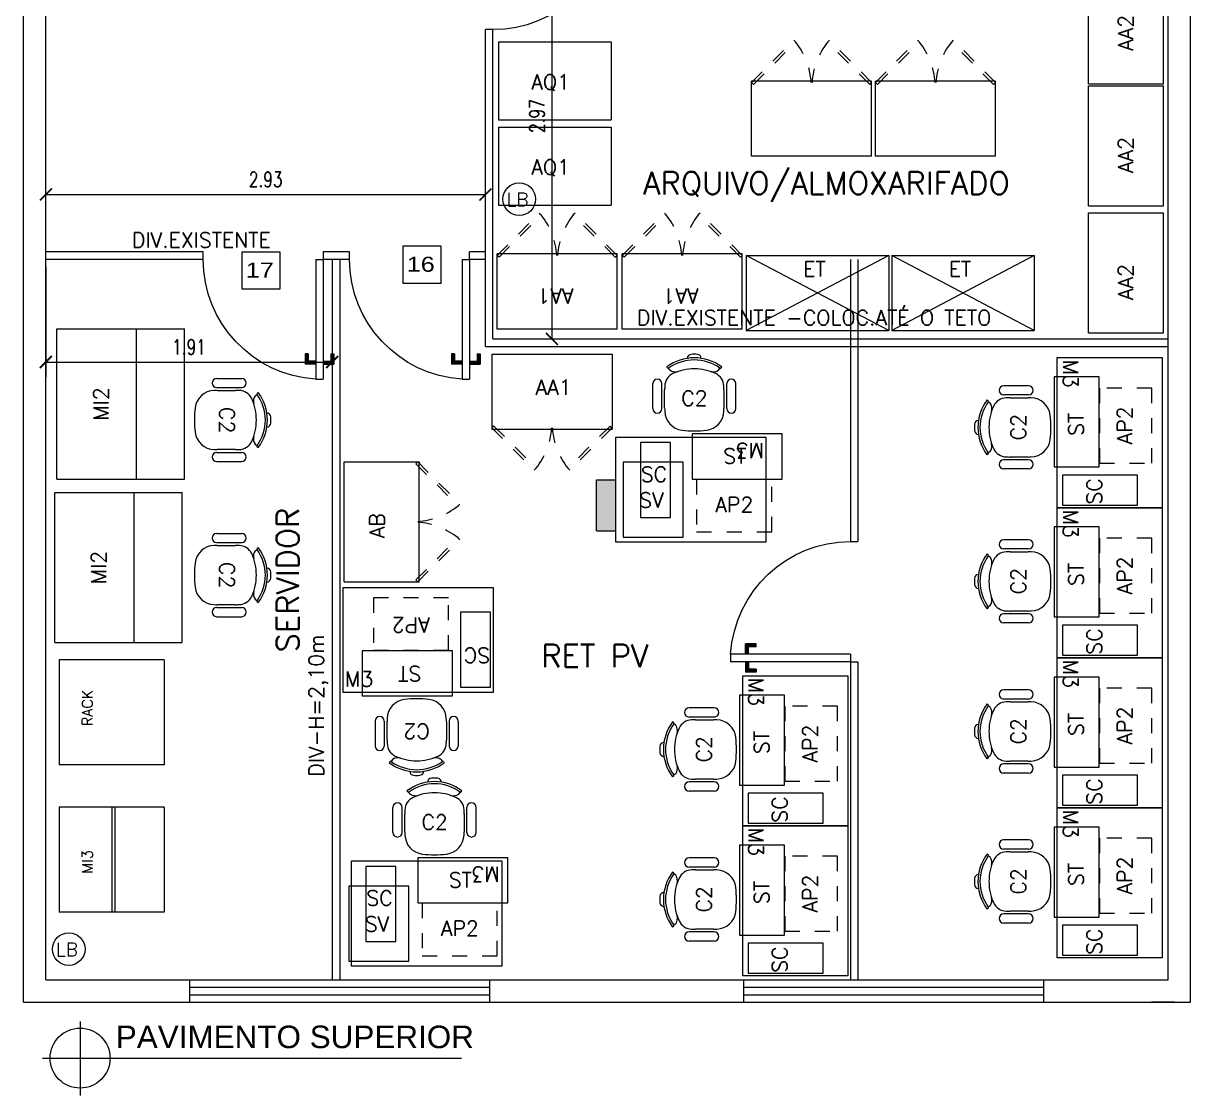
# Model space of a CAD drawing. Extents: x -36.1 to 57, y 1.4 to 46.9.
# Drawn here: x -21.98 to -14.2, y 1.44 to 8.59 of the extents above; entities that cross this region are included whole.
import ezdxf

# ---------------------------------------------------------------- set-up
doc = ezdxf.new("R2010")
doc.units = 0
doc.header["$LTSCALE"] = 0.02
doc.header["$PDMODE"] = 2
doc.linetypes.add('HIDDEN', pattern=[0.375, 0.25, -0.125])
doc.linetypes.add('HIDDEN2', pattern=[0.1875, 0.125, -0.0625])
doc.layers.get('0').update_dxf_attribs({"linetype": 'CONTINUOUS'})
doc.layers.get('DEFPOINTS').update_dxf_attribs({"linetype": 'CONTINUOUS'})
for name, color, linetype in [('ACESSORIOS', 6, 'CONTINUOUS'), ('BLOCOS', 1, 'CONTINUOUS'), ('CADEIRAS', 6, 'CONTINUOUS'), ('CODIGO', 6, 'CONTINUOUS'), ('COTAS', 6, 'CONTINUOUS'), ('DIVISORIA', 5, 'CONTINUOUS'), ('ESQUADRIA', 1, 'CONTINUOUS'), ('ESQUADRIAS-F', 6, 'CONTINUOUS'), ('ESQUADRIAS-G', 1, 'CONTINUOUS'), ('MESAS', 1, 'CONTINUOUS'), ('PAREDE-SOL', 251, 'CONTINUOUS'), ('PAREDES', 7, 'CONTINUOUS'), ('PISO', 6, 'CONTINUOUS'), ('TEXTO', 7, 'CONTINUOUS'), ('TEXTO-F', 6, 'CONTINUOUS')]:
    doc.layers.add(name, color=color, linetype=linetype)
doc.styles.add('COTAS', font='romans.shx', dxfattribs={"width": 0.75})
doc.styles.add('NUMERO', font='arial.ttf', dxfattribs={"width": 1.2, "height": 0.4})
doc.styles.add('PAVIM', font='swiss.ttf')
doc.styles.add('ROMANS', font='simplex.shx')
doc.dimstyles.new('COTAS', dxfattribs={"dimtxt": 0.1, "dimasz": 0.08, "dimexe": 0.1, "dimexo": 0.05, "dimgap": 0.05, "dimtad": 1, "dimzin": 0, "dimdsep": 46, "dimtxsty": 'COTAS', "dimblk1": 'ARCHTICK', "dimblk2": 'ARCHTICK', "dimsah": 1, "dimcen": 2.5, "dimclrt": 1, "dimadec": 0, "dimazin": 0, "dimtfac": 1, "dimtdec": 4, "dimtmove": 2, "dimatfit": 3, "dimldrblk": 'ARCHTICK', "dimfxl": 1, "dimtvp": 1, "dimtolj": 1, "dimtzin": 0, "dimarcsym": 0})

# ---------------------------------------------------------------- blocks, each defined once
blk = doc.blocks.new('MI2')
at = {"layer": 'MESAS'}
for p, q in [((0, 0), (0, -0.85)), ((0, 0), (1, 0)), ((1, 0), (1, -0.85)), ((0, -0.53), (1, -0.53)), ((0, -0.85), (1, -0.85))]:
    blk.add_line(p, q, dxfattribs=at)
at = {"layer": 'CODIGO', "style": 'ROMANS'}
blk.add_text('MI2', height=0.1, dxfattribs=at).set_placement((0.3876, -0.3434, -0.64))
blk = doc.blocks.new('MI3')
at = {"layer": 'MESAS'}
for p, q in [((0.7, 0), (0, 0)), ((0, -0.7), (0, 0)), ((0.7, -0.7), (0.7, 0)), ((0.7, -0.35), (0, -0.35)), ((0.7, -0.37), (0, -0.37)), ((0.7, -0.7), (0, -0.7))]:
    blk.add_line(p, q, dxfattribs=at)
at = {"layer": 'CODIGO', "style": 'ROMANS'}
blk.add_text('MI3', height=0.07, dxfattribs=at).set_placement((0.2581, -0.2223, -0.64))
blk = doc.blocks.new('_ARCHTICK')
at = {"color": 0, "linetype": 'ByBlock', "const_width": 0.15}
blk.add_lwpolyline([(-0.5, -0.5), (0.5, 0.5)], dxfattribs=at)
blk = doc.blocks.new('*D165')
at = {"color": 0, "linetype": 'ByBlock'}
for p, q in [((-18.2135, 40.7273), (-18.5604, 40.7273)), ((-18.4604, 40.7273), (-18.4604, 37.7573)), ((-18.8035, 37.7573), (-18.3604, 37.7573))]:
    blk.add_line(p, q, dxfattribs=at)
at = {"layer": 'DEFPOINTS', "color": 0, "linetype": 'ByBlock'}
for p in [(-18.1635, 40.7273), (-18.8535, 37.7573), (-18.4604, 37.7573)]:
    blk.add_point(p, dxfattribs=at)
at = {"color": 0, "linetype": 'ByBlock', "xscale": 0.08, "yscale": 0.08, "zscale": 0.08}
for p, rotation in [((-18.4604, 40.7273), 90), ((-18.4604, 37.7573), 270)]:
    blk.add_blockref('_ARCHTICK', p, dxfattribs=dict(at, rotation=rotation))
at = {"color": 1, "linetype": 'ByBlock', "insert": (-18.5604, 39.2423), "char_height": 0.1, "attachment_point": 5, "rotation": 90, "style": 'COTAS'}
blk.add_mtext('\\A1;2.97', dxfattribs=at)
blk = doc.blocks.new('*D166')
at = {"color": 0, "linetype": 'ByBlock'}
for p, q in [((-21.8335, 38.3873), (-21.8335, 38.8198)), ((-18.9035, 38.3873), (-18.9035, 38.8198)), ((-21.8335, 38.7198), (-18.9035, 38.7198))]:
    blk.add_line(p, q, dxfattribs=at)
at = {"layer": 'DEFPOINTS', "color": 0, "linetype": 'ByBlock'}
for p in [(-18.9035, 38.7198), (-21.8335, 38.3373), (-18.9035, 38.3373)]:
    blk.add_point(p, dxfattribs=at)
at = {"color": 0, "linetype": 'ByBlock', "xscale": 0.08, "yscale": 0.08, "zscale": 0.08, "rotation": 180}
blk.add_blockref('_ARCHTICK', (-21.8335, 38.7198), dxfattribs=at)
at = {"color": 0, "linetype": 'ByBlock', "xscale": 0.08, "yscale": 0.08, "zscale": 0.08}
blk.add_blockref('_ARCHTICK', (-18.9035, 38.7198), dxfattribs=at)
at = {"color": 1, "linetype": 'ByBlock', "insert": (-20.3685, 38.8198), "char_height": 0.1, "attachment_point": 5, "style": 'COTAS'}
blk.add_mtext('\\A1;2.93', dxfattribs=at)
blk = doc.blocks.new('C2')
at = {"layer": 'CADEIRAS'}
for p, q in [((-0.1982, -0.0915), (-0.2039, -0.084)), ((-0.1822, -0.1051), (-0.1916, -0.0924)), ((0.141, -0.1051), (0.1505, -0.0924)), ((0.1571, -0.0915), (0.1627, -0.084)), ((-0.2978, -0.3612), (-0.2978, -0.1947)), ((-0.2367, -0.3612), (-0.2367, -0.1947)), ((0.1956, -0.3612), (0.1956, -0.1947)), ((0.2567, -0.3612), (0.2567, -0.1947)), ((-0.218, -0.3574), (-0.218, -0.237)), ((0.1768, -0.237), (0.1768, -0.3574))]:
    blk.add_line(p, q, dxfattribs=at)
for centre, radius, start, end in [((-0.0206, -0.3284), 0.329, 86.41668, 93.58332), ((-0.0206, -0.3284), 0.3055, 53.1301, 126.8699), ((-0.0206, -0.3284), 0.2914, 54.0396, 125.9604), ((-0.0394, -0.0281), 0.0282, 93.58332, 176.62809), ((-0.0018, -0.0281), 0.0282, 3.37191, 86.41668), ((-0.1236, -0.2134), 0.094, 114.93883, 178.30739), ((-0.1944, -0.0887), 0.0047, 216.8699, 305.9604), ((-0.1458, -0.0545), 0.0623, 234.34051, 285.73963), ((-0.0206, -0.435), 0.3384, 90, 114.93883), ((-0.0206, -0.435), 0.3384, 65.06117, 90), ((0.1047, -0.0545), 0.0623, 254.26037, 305.65949), ((0.0825, -0.2134), 0.094, 1.69261, 65.06117), ((0.1533, -0.0887), 0.0047, 234.0396, 323.1301), ((-0.2672, -0.1947), 0.0306, 0, 180), ((0.675, -0.237), 0.893, 178.30739, 180), ((-0.7162, -0.237), 0.893, 0, 1.69261), ((0.2261, -0.1947), 0.0306, 0, 180), ((-0.2672, -0.3612), 0.0306, 180, 0), ((0.487, -0.3574), 0.705, 180, 181.72928), ((-0.0861, -0.3747), 0.1316, 181.72928, 263.15503), ((0.045, -0.3747), 0.1316, 276.84497, 358.27072), ((-0.5282, -0.3574), 0.705, 358.27072, 360), ((0.2261, -0.3612), 0.0306, 180, 0), ((-0.0206, 0.1713), 0.6815, 263.15503, 270), ((-0.0206, 0.1713), 0.6815, 270, 276.84497)]:
    blk.add_arc(centre, radius, start, end, dxfattribs=at)
at = {"layer": 'CODIGO', "style": 'ROMANS'}
blk.add_text('C2', height=0.1, dxfattribs=at).set_placement((-0.1076, -0.3426))
blk = doc.blocks.new('A$C05567B69')
at = {"layer": 'ESQUADRIAS-F'}
blk.add_arc((0.8, 0), 0.8, 93.58332, 180, dxfattribs=at)
at = {"layer": 'ESQUADRIAS-G'}
for p, q in [((0.75, 0), (0.75, 0.7984)), ((0.75, 0.7984), (0.8, 0.7984)), ((0.8, 0), (0.8, 0.7984)), ((0.68, 0.6284), (0.68, 0.6984)), ((0.75, 0.6984), (0.68, 0.6984)), ((0.7, 0.6284), (0.68, 0.6284)), ((0.7, 0.6284), (0.7, 0.6784)), ((0.75, 0.6784), (0.7, 0.6784)), ((0.8, 0.6984), (0.87, 0.6984)), ((0.8, 0.6784), (0.85, 0.6784)), ((0.85, 0.6284), (0.85, 0.6784)), ((0.85, 0.6284), (0.87, 0.6284)), ((0.87, 0.6284), (0.87, 0.6984)), ((0.75, 0), (0.8, 0))]:
    blk.add_line(p, q, dxfattribs=at)
for points in [[(0.68, 0.6984), (0.75, 0.6984), (0.7, 0.6784), (0.75, 0.6784)], [(0.68, 0.6284), (0.68, 0.6984), (0.7, 0.6284), (0.7, 0.6784)], [(0.8, 0.6984), (0.87, 0.6984), (0.8, 0.6784), (0.85, 0.6784)], [(0.85, 0.6284), (0.85, 0.6784), (0.87, 0.6284), (0.87, 0.6984)]]:
    blk.add_solid(points, dxfattribs=at)
blk = doc.blocks.new('*D164')
at = {"color": 0, "linetype": 'ByBlock'}
for p, q in [((-21.8335, 38.2373), (-21.8335, 37.5034)), ((-19.9252, 38.2373), (-19.9252, 37.5034)), ((-21.8335, 37.6034), (-19.9252, 37.6034))]:
    blk.add_line(p, q, dxfattribs=at)
at = {"layer": 'DEFPOINTS', "color": 0, "linetype": 'ByBlock'}
for p in [(-21.8335, 38.2873), (-19.9252, 38.2873), (-19.9252, 37.6034)]:
    blk.add_point(p, dxfattribs=at)
at = {"color": 0, "linetype": 'ByBlock', "xscale": 0.08, "yscale": 0.08, "zscale": 0.08, "rotation": 180}
blk.add_blockref('_ARCHTICK', (-21.8335, 37.6034), dxfattribs=at)
at = {"color": 0, "linetype": 'ByBlock', "xscale": 0.08, "yscale": 0.08, "zscale": 0.08}
blk.add_blockref('_ARCHTICK', (-19.9252, 37.6034), dxfattribs=at)
at = {"color": 1, "linetype": 'ByBlock', "insert": (-20.8793, 37.7034), "char_height": 0.1, "attachment_point": 5, "style": 'COTAS'}
blk.add_mtext('\\A1;1.91', dxfattribs=at)
blk = doc.blocks.new('LB')
at = {"layer": 'ACESSORIOS'}
blk.add_circle((0, 0), 0.1086, dxfattribs=at)
at = {"layer": 'CODIGO', "style": 'ROMANS'}
blk.add_text('LB', height=0.09, dxfattribs=at).set_placement((-0.0855, -0.047))
blk = doc.blocks.new('ET')
at = {"layer": 'MESAS'}
for p, q in [((0, 0), (0, -0.5)), ((0.95, 0), (0, -0.5)), ((0.95, -0.5), (0, 0)), ((0, 0), (0.95, 0)), ((0.95, 0), (0.95, -0.5)), ((0, -0.5), (0.95, -0.5))]:
    blk.add_line(p, q, dxfattribs=at)
at = {"layer": 'CODIGO', "style": 'ROMANS'}
blk.add_text('ET', height=0.1, dxfattribs=at).set_placement((0.3804, -0.1413))
blk = doc.blocks.new('AB')
at = {"layer": 'CODIGO', "linetype": 'HIDDEN2'}
for p, q in [((0, -0.491), (0.281, -0.7729)), ((0.0127, -0.4782), (0.2937, -0.7602)), ((0.7873, -0.4782), (0.5063, -0.7602)), ((0.8, -0.491), (0.519, -0.7729)), ((0.281, -0.7729), (0.2937, -0.7602)), ((0.519, -0.7729), (0.5063, -0.7602))]:
    blk.add_line(p, q, dxfattribs=at)
for centre, start, end in [((-0.0946, -0.4559), 321.91991, 355.92269), ((0.8946, -0.4559), 184.07731, 218.08009)]:
    blk.add_arc(centre, 0.4933, start, end, dxfattribs=at)
at = {"layer": 'MESAS'}
for p, q in [((0, 0), (0.8, 0)), ((0, 0), (0, -0.5)), ((0.8, 0), (0.8, -0.5)), ((0, -0.5), (0.013, -0.5)), ((0.013, -0.5), (0.782, -0.5)), ((0.782, -0.5), (0.8, -0.5)), ((0.8, -0.5), (0.787, -0.5))]:
    blk.add_line(p, q, dxfattribs=at)
at = {"layer": 'MESAS', "linetype": 'HIDDEN2'}
for p, q in [((0.0127, -0.4782), (0, -0.491)), ((0.7873, -0.4782), (0.8, -0.491))]:
    blk.add_line(p, q, dxfattribs=at)
at = {"layer": 'CODIGO', "style": 'ROMANS'}
blk.add_text('AB', height=0.1, dxfattribs=at).set_placement((0.291, -0.2702))
blk = doc.blocks.new('SV')
at = {"layer": 'ACESSORIOS'}
blk.add_lwpolyline([(0, 0), (0, -0.5), (0.4, -0.5), (0.4, 0)], close=True, dxfattribs=at)
at = {"layer": 'CODIGO', "style": 'ROMANS'}
blk.add_text('SV', height=0.1, dxfattribs=at).set_placement((0.107, -0.3031))
blk = doc.blocks.new('SC')
at = {"layer": 'ACESSORIOS'}
blk.add_lwpolyline([(0, 0), (0, -0.5), (0.2, -0.5), (0.2, 0)], close=True, dxfattribs=at)
at = {"layer": 'CODIGO', "style": 'ROMANS'}
blk.add_text('SC', height=0.1, dxfattribs=at).set_placement((0.0035, -0.2615))
blk = doc.blocks.new('M3')
at = {"layer": 'MESAS'}
blk.add_lwpolyline([(0, 0), (0, 0.7), (1, 0.7), (1, 0)], close=True, dxfattribs=at)
at = {"layer": 'CODIGO', "style": 'ROMANS'}
blk.add_text('M3', height=0.1, dxfattribs=at).set_placement((0.0126, 0.0393))
blk = doc.blocks.new('AP2')
at = {"layer": 'ACESSORIOS', "linetype": 'HIDDEN'}
blk.add_lwpolyline([(0, 0), (0, -0.35), (0.5, -0.35), (0.5, 0)], close=True, dxfattribs=at)
at = {"layer": 'CODIGO', "style": 'ROMANS'}
blk.add_text('AP2', height=0.1, dxfattribs=at).set_placement((0.1246, -0.2173))
blk = doc.blocks.new('ST')
at = {"layer": 'ACESSORIOS'}
blk.add_lwpolyline([(0, 0), (0, -0.3), (0.6, -0.3), (0.6, 0)], close=True, dxfattribs=at)
at = {"layer": 'CODIGO', "style": 'ROMANS'}
blk.add_text('ST', height=0.1, dxfattribs=at).set_placement((0.2067, -0.1973))
blk = doc.blocks.new('AA1')
at = {"layer": 'CODIGO', "linetype": 'HIDDEN2'}
for p, q in [((0, -0.491), (0.281, -0.7729)), ((0.0127, -0.4782), (0.2937, -0.7602)), ((0.7873, -0.4782), (0.5063, -0.7602)), ((0.8, -0.491), (0.519, -0.7729)), ((0.281, -0.7729), (0.2937, -0.7602)), ((0.519, -0.7729), (0.5063, -0.7602))]:
    blk.add_line(p, q, dxfattribs=at)
for centre, start, end in [((-0.0946, -0.4559), 321.91991, 355.92269), ((0.8946, -0.4559), 184.07731, 218.08009)]:
    blk.add_arc(centre, 0.4933, start, end, dxfattribs=at)
at = {"layer": 'MESAS'}
for p, q in [((0, 0), (0, -0.5)), ((0, 0), (0.8, 0)), ((0.8, 0), (0.8, -0.5)), ((0, -0.5), (0.013, -0.5)), ((0.013, -0.5), (0.782, -0.5)), ((0.782, -0.5), (0.8, -0.5)), ((0.8, -0.5), (0.787, -0.5))]:
    blk.add_line(p, q, dxfattribs=at)
at = {"layer": 'MESAS', "linetype": 'HIDDEN2'}
for p, q in [((0.0127, -0.4782), (0, -0.491)), ((0.7873, -0.4782), (0.8, -0.491))]:
    blk.add_line(p, q, dxfattribs=at)
at = {"layer": 'CODIGO', "style": 'ROMANS'}
blk.add_text('AA1', height=0.1, dxfattribs=at).set_placement((0.291, -0.2702))
blk = doc.blocks.new('AQ1')
at = {"layer": 'MESAS'}
for p, q in [((0, 0), (0, -0.52)), ((0, 0), (0.75, 0)), ((0.75, 0), (0.75, -0.52)), ((0, -0.52), (0.75, -0.52))]:
    blk.add_line(p, q, dxfattribs=at)
at = {"layer": 'CODIGO', "style": 'ROMANS'}
blk.add_text('AQ1', height=0.1, dxfattribs=at).set_placement((0.2189, -0.3171))
blk = doc.blocks.new('AA2')
at = {"layer": 'MESAS'}
for p, q in [((0, 0), (0.8, 0)), ((0, 0), (0, -0.5)), ((0.8, 0), (0.8, -0.5)), ((0, -0.5), (0.8, -0.5))]:
    blk.add_line(p, q, dxfattribs=at)
at = {"layer": 'CODIGO', "style": 'ROMANS'}
blk.add_text('AA2', height=0.1, dxfattribs=at).set_placement((0.2189, -0.2971))

msp = doc.modelspace()

# ---------------------------------------------------------------- hatches: boundary and pattern name
at = {"layer": 'PAREDE-SOL'}
msp.add_hatch(color=256, dxfattribs=at).paths.add_polyline_path([(-18.1639, 5.2078), (-18.0339, 5.2078), (-18.0339, 5.5478), (-18.1639, 5.5478)])

# ---------------------------------------------------------------- linework, layer by layer
at = {"layer": 'CODIGO', "linetype": 'HIDDEN2'}
for p, q in [((-17.1296, 8.1956), (-16.8485, 8.4775)), ((-17.1169, 8.1828), (-16.8358, 8.4647)), ((-16.8485, 8.4775), (-16.8358, 8.4647)), ((-16.6106, 8.4775), (-16.6233, 8.4647)), ((-16.3423, 8.1828), (-16.6233, 8.4647)), ((-16.3296, 8.1956), (-16.6106, 8.4775)), ((-16.3044, 8.1956), (-16.0234, 8.4775)), ((-16.2917, 8.1828), (-16.0107, 8.4647)), ((-16.0234, 8.4775), (-16.0107, 8.4647)), ((-15.7855, 8.4775), (-15.7982, 8.4647)), ((-15.5172, 8.1828), (-15.7982, 8.4647)), ((-15.5044, 8.1956), (-15.7855, 8.4775))]:
    msp.add_line(p, q, dxfattribs=at)
for centre, start, end in [((-17.2242, 8.1605), 4.07731, 38.08009), ((-16.235, 8.1605), 141.91991, 175.92269), ((-16.399, 8.1605), 4.07731, 38.08009), ((-15.4099, 8.1605), 141.91991, 175.92269)]:
    msp.add_arc(centre, 0.4933, start, end, dxfattribs=at)
at = {"layer": 'DIVISORIA'}
for p, q in [((-18.8535, 8.5479), (-18.9036, 8.5479)), ((-18.9035, 6.4369), (-18.9035, 8.5479)), ((-18.8535, 6.4869), (-18.8535, 8.5479)), ((-20.7849, 7.0669), (-21.8335, 7.0669)), ((-20.7849, 7.0169), (-21.8335, 7.0169)), ((-20.7849, 7.0169), (-20.7849, 7.0671)), ((-19.8094, 7.0669), (-19.9849, 7.0669)), ((-19.9849, 7.0669), (-19.9849, 7.0169)), ((-19.8094, 7.0169), (-19.9849, 7.0169)), ((-19.9252, 7.0169), (-19.9252, 2.2169)), ((-19.8752, 7.0169), (-19.8752, 2.2169)), ((-19.8094, 7.0169), (-19.8094, 7.0669)), ((-18.9035, 7.0669), (-19.0094, 7.0669)), ((-19.0094, 7.0169), (-19.0094, 7.0669)), ((-18.9035, 7.0169), (-19.0094, 7.0169)), ((-16.4709, 7.0169), (-16.4709, 5.1363)), ((-16.4209, 7.0169), (-16.4209, 5.1363)), ((-18.8535, 6.4869), (-14.3535, 6.4869)), ((-18.9035, 6.4369), (-14.3535, 6.4369)), ((-16.4709, 5.1363), (-16.4209, 5.1363)), ((-16.4709, 4.3363), (-16.4709, 2.2169)), ((-16.4709, 4.3363), (-16.4209, 4.3363)), ((-16.4209, 4.3363), (-16.4209, 2.2169))]:
    msp.add_line(p, q, dxfattribs=at)
at = {"layer": 'ESQUADRIA'}
for p, q in [((-20.8735, 2.2169), (-18.8735, 2.2169)), ((-17.1835, 2.2169), (-15.1835, 2.2169)), ((-20.8735, 2.1669), (-18.8735, 2.1669)), ((-20.8735, 2.1169), (-18.8735, 2.1169)), ((-17.1835, 2.1669), (-15.1835, 2.1669)), ((-17.1835, 2.1169), (-15.1835, 2.1169)), ((-20.8735, 2.0669), (-18.8735, 2.0669)), ((-17.1835, 2.0669), (-15.1835, 2.0669))]:
    msp.add_line(p, q, dxfattribs=at)
at = {"layer": 'MESAS'}
for p, q in [((-17.1116, 8.2046), (-17.1296, 8.2046)), ((-17.1296, 8.2046), (-17.1166, 8.2046)), ((-17.1296, 7.7046), (-17.1296, 8.2046)), ((-16.3426, 8.2046), (-17.1116, 8.2046)), ((-16.3296, 8.2046), (-16.3426, 8.2046)), ((-16.3296, 7.7046), (-16.3296, 8.2046)), ((-16.2864, 8.2046), (-16.3044, 8.2046)), ((-16.3044, 8.2046), (-16.2914, 8.2046)), ((-16.3044, 7.7046), (-16.3044, 8.2046)), ((-15.5174, 8.2046), (-16.2864, 8.2046)), ((-15.5044, 8.2046), (-15.5174, 8.2046)), ((-15.5044, 7.7046), (-15.5044, 8.2046)), ((-16.3296, 7.7046), (-17.1296, 7.7046)), ((-15.5044, 7.7046), (-16.3044, 7.7046)), ((-21.0447, 4.3488), (-21.7447, 4.3488)), ((-21.7447, 4.3488), (-21.7447, 3.6488)), ((-21.0447, 4.3488), (-21.0447, 3.6488)), ((-21.0447, 3.6488), (-21.7447, 3.6488))]:
    msp.add_line(p, q, dxfattribs=at)
at = {"layer": 'MESAS', "linetype": 'HIDDEN2'}
for p, q in [((-17.1169, 8.1828), (-17.1296, 8.1956)), ((-16.3423, 8.1828), (-16.3296, 8.1956)), ((-16.2917, 8.1828), (-16.3044, 8.1956)), ((-15.5172, 8.1828), (-15.5044, 8.1956))]:
    msp.add_line(p, q, dxfattribs=at)
at = {"layer": 'PAREDES'}
for p, q in [((-21.9835, 2.0669), (-21.9835, 14.6269)), ((-14.2035, 2.0669), (-14.2035, 14.6269)), ((-14.3535, 2.2169), (-14.3535, 11.5769)), ((-21.8335, 2.2169), (-21.8335, 11.2573)), ((-18.1639, 5.2078), (-18.1639, 5.5478)), ((-18.1639, 5.5478), (-18.0339, 5.5478)), ((-18.0339, 5.2078), (-18.0339, 5.5478)), ((-18.1639, 5.2078), (-18.0339, 5.2078)), ((-21.8335, 2.2169), (-20.8735, 2.2169)), ((-20.8735, 2.0669), (-20.8735, 2.2169)), ((-18.8736, 2.2169), (-17.1835, 2.2169)), ((-18.8736, 2.0669), (-18.8736, 2.2169)), ((-17.1835, 2.2169), (-17.1835, 2.0669)), ((-15.1835, 2.2169), (-14.3535, 2.2169)), ((-15.1835, 2.2169), (-15.1835, 2.0669)), ((-21.9835, 2.0669), (-20.8735, 2.0669)), ((-18.8736, 2.0669), (-17.1835, 2.0669)), ((-15.1835, 2.0669), (-14.2035, 2.0669)), ((-14.3135, 2.0669), (-14.4635, 2.0669))]:
    msp.add_line(p, q, dxfattribs=at)
at = {"layer": 'PISO'}
for p, q in [((-21.6052, 1.9378), (-21.6052, 1.4445)), ((-21.8552, 1.6945), (-19.0635, 1.6945))]:
    msp.add_line(p, q, dxfattribs=at)
at = {"layer": 'TEXTO'}
msp.add_circle((-21.6052, 1.6945), 0.2, dxfattribs=at)
at = {"layer": 'TEXTO-F'}
for points in [[(-19.2019, 7.1066), (-19.2019, 6.8566), (-19.4519, 6.8566), (-19.4519, 7.1066)], [(-20.2744, 7.0684), (-20.2744, 6.8184), (-20.5244, 6.8184), (-20.5244, 7.0684)]]:
    msp.add_lwpolyline(points, close=True, dxfattribs=at)

# ---------------------------------------------------------------- block references
for name, p in [('C2', (-17.4912, 6.384)), ('ST', (-17.5252, 5.8536)), ('SC', (-17.8713, 5.7968)), ('SV', (-17.9855, 5.6658)), ('AP2', (-17.4959, 5.5506)), ('M3', (-19.8524, 4.1307)), ('C2', (-19.2227, 3.5597)), ('SC', (-19.7006, 2.9724)), ('ST', (-19.3545, 3.0292)), ('SV', (-19.8148, 2.8415)), ('AP2', (-19.3252, 2.7263))]:
    msp.add_blockref(name, p)
for name, p, rotation in [('M3', (-15.0931, 6.3622), 270), ('ST', (-15.1141, 5.6341), 90), ('C2', (-15.6445, 5.9182), 90), ('AP2', (-14.8112, 5.6597), 90), ('M3', (-17.0339, 5.8326), 180), ('AB', (-19.8463, 4.868), 90), ('SC', (-15.0573, 5.3796), 90), ('M3', (-15.0931, 5.3622), 270), ('ST', (-15.1141, 4.6341), 90), ('C2', (-15.6445, 4.892), 90), ('AP2', (-14.8112, 4.6597), 90), ('AP2', (-19.1499, 4.4126), 180), ('SC', (-18.8698, 4.1665), 180), ('SC', (-15.0573, 4.3796), 90), ('ST', (-19.1243, 4.1097), 180), ('M3', (-15.0931, 4.3622), 270), ('M3', (-17.1892, 4.2423), 270), ('ST', (-15.1141, 3.6341), 90), ('C2', (-15.6445, 3.892), 90), ('AP2', (-14.8112, 3.6597), 90), ('C2', (-19.3822, 3.5793), 180), ('ST', (-17.2102, 3.5141), 90), ('C2', (-17.7406, 3.7721), 90), ('AP2', (-16.9073, 3.5398), 90), ('SC', (-15.0573, 3.3796), 90), ('SC', (-17.1534, 3.2597), 90), ('M3', (-15.0931, 3.3622), 270), ('M3', (-17.1892, 3.2423), 270), ('ST', (-15.1141, 2.6341), 90), ('ST', (-17.2102, 2.5141), 90), ('C2', (-15.6445, 2.892), 90), ('AP2', (-14.8112, 2.6597), 90), ('AP2', (-16.9073, 2.5398), 90), ('M3', (-18.7953, 3.0082), 180), ('C2', (-17.7406, 2.7721), 90), ('SC', (-15.0573, 2.3796), 90), ('SC', (-17.1534, 2.2597), 90)]:
    msp.add_blockref(name, p, dxfattribs=dict(rotation=rotation))
at = {"layer": 'BLOCOS'}
for name, p, rotation in [('AA2', (-14.8836, 8.1874), 90), ('AA2', (-14.8836, 7.3734), 90), ('AA1', (-18.0255, 6.553), 180), ('AA1', (-17.1918, 6.553), 180), ('AA2', (-14.8836, 6.5269), 90), ('MI2', (-21.7592, 5.5536), 90), ('C2', (-20.3336, 5.9261), 270), ('MI2', (-21.7745, 4.4642), 90), ('C2', (-20.3336, 4.8929), 270), ('MI3', (-21.7447, 2.6669), 90)]:
    msp.add_blockref(name, p, dxfattribs=dict(at, rotation=rotation))
for name, p in [('AQ1', (-18.8163, 8.4663)), ('AQ1', (-18.8163, 7.8988)), ('LB', (-18.6782, 7.4184)), ('ET', (-17.1658, 7.0436)), ('ET', (-16.1959, 7.0436)), ('AA1', (-18.86, 6.385)), ('LB', (-21.6811, 2.4208))]:
    msp.add_blockref(name, p, dxfattribs=at)
at = {"layer": 'PISO', "xscale": -1}
for p, rotation in [((-18.8535, 8.5479), 270), ((-20.7849, 7.0169), 180), ((-19.8094, 7.0169), 180), ((-16.4709, 5.1363), 89.99999999999999)]:
    msp.add_blockref('A$C05567B69', p, dxfattribs=dict(at, rotation=rotation))

# ---------------------------------------------------------------- texts
at = {"layer": 'CODIGO', "style": 'ROMANS'}
for s, p in [('DIV.EXISTENTE', (-21.2596, 7.0961)), ('DIV.EXISTENTE -COLOC.ATÉ O TETO', (-17.8939, 6.5786))]:
    msp.add_text(s, height=0.1, dxfattribs=at).set_placement(p)
for s, height, p in [('DIV-H=2,10m', 0.1, (-19.9817, 3.5696)), ('RACK', 0.07, (-21.5224, 3.9069, -0.64))]:
    msp.add_text(s, height=height, rotation=90, dxfattribs=at).set_placement(p)
at = {"layer": 'PISO', "style": 'PAVIM'}
msp.add_text('PAVIMENTO SUPERIOR', height=0.15, dxfattribs=at).set_placement((-21.3671, 1.7612))
at = {"layer": 'TEXTO', "style": 'COTAS'}
for s, p in [('ARQUIVO/ALMOXARIFADO', (-17.8522, 7.4504)), ('RET PV', (-18.5312, 4.3003))]:
    msp.add_text(s, height=0.15, dxfattribs=at).set_placement(p)
msp.add_text('SERVIDOR', height=0.15, rotation=90, dxfattribs=at).set_placement((-20.1467, 4.3981))
at = {"layer": 'TEXTO-F', "style": 'NUMERO', "width": 1.2}
for s, p in [('16', (-19.428, 6.9346)), ('17', (-20.5006, 6.8963))]:
    msp.add_text(s, height=0.1, dxfattribs=at).set_placement(p)

# ---------------------------------------------------------------- dimensions: what is measured, and where the dimension line sits
at = {"layer": 'COTAS'}
dim = msp.add_linear_dim(base=(-18.4604, 6.4869), p1=(-18.1635, 9.4569), p2=(-18.8535, 6.4869), angle=90, dimstyle='COTAS', dxfattribs=at)
dim.commit()
dim.dimension.update_dxf_attribs({"geometry": '*D165', "text_midpoint": (-18.5604, 7.9719), "insert": (0, -31.2703)})
dim = msp.add_linear_dim(base=(-18.9035, 7.4495), p1=(-21.8335, 7.0669), p2=(-18.9035, 7.0669), dimstyle='COTAS', dxfattribs=at)
dim.commit()
dim.dimension.update_dxf_attribs({"geometry": '*D166', "text_midpoint": (-20.3685, 7.5495), "insert": (0, -31.2703)})
dim = msp.add_aligned_dim(p1=(-21.8335, 7.0169), p2=(-19.9252, 7.0169), distance=-0.6839, dimstyle='COTAS', dxfattribs=at)
dim.commit()
dim.dimension.update_dxf_attribs({"geometry": '*D164', "text_midpoint": (-20.8793, 6.433), "insert": (0, -31.2703)})

doc.saveas('drawing.dxf')
